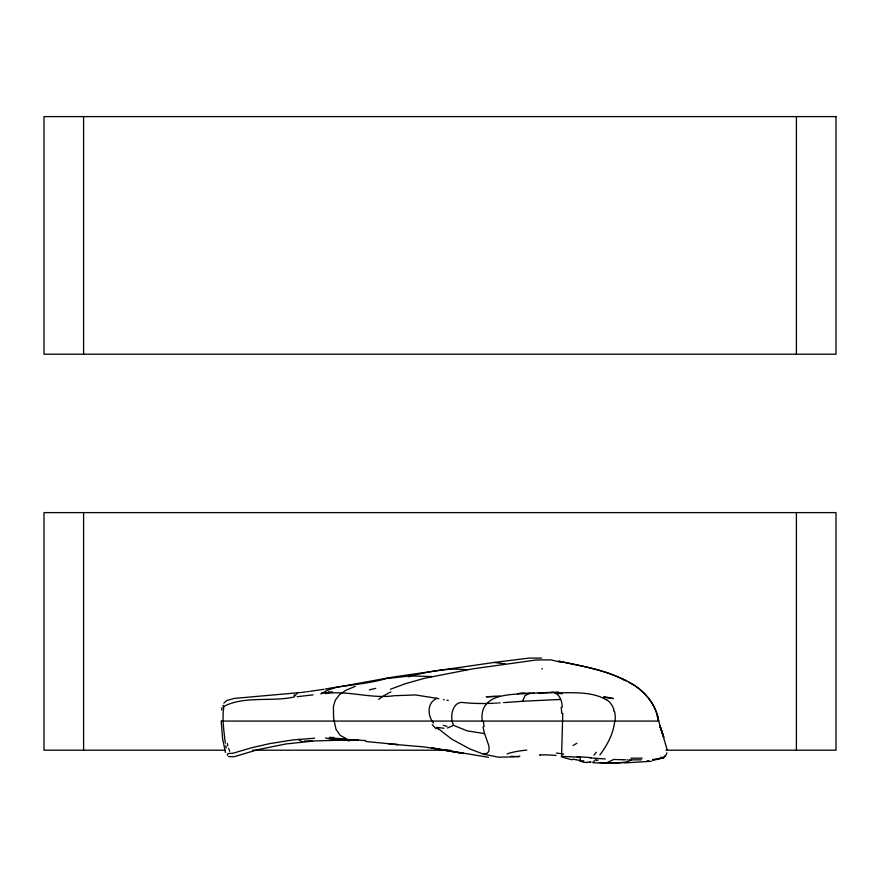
<?xml version="1.0" encoding="UTF-8"?>
<svg xmlns="http://www.w3.org/2000/svg" width="880" height="880" viewBox="0 0 880 880"><rect width="100%" height="100%" fill="white"/><g stroke="black" fill="none" stroke-linecap="round" stroke-linejoin="round"><path stroke-width="1.32" d="M665.632 755.656C658.812 761.442 666.853 755.601 666.886 752.84M614.702 721.072C613.525 733.59 607.332 745.041 599.863 754.93M579.502 760.331L579.557 761.035L581.713 761.376L580.316 759.99L580.195 757.251L562.375 756.382L561.605 755.161L562.771 713.328M221.595 710.017L222.101 707.311M294.085 697.026C271.425 702.075 244.816 695.607 223.949 706.343C221.793 718.113 223.993 731.104 225.291 743.116M505.01 702.537L522.533 701.25L524.953 695.717L529.452 693.341L558.393 692.043M227.381 755.458L227.964 753.478L232.903 753.258L251.548 747.758L269.335 743.699L292.82 739.937L314.578 738.21M294.415 696.432L297.495 692.934M223.806 703.142L226.754 700.491L234.597 698.39L300.751 692.516M597.003 758.384L592.68 762.597M320.859 693.99L327.261 690.294L336.556 687.313L392.612 677.116L494.153 662.442L529.034 658.086L541.64 658.108M447.403 728.024L453.508 725.318L467.049 730.829L484.583 733.623L489.027 746.339L488.884 751.465L487.025 753.214L483.516 754.171L469.788 748.902L451.693 739.134L438.35 728.706M453.42 725.373L452.386 722.007M662.838 758.186L652.597 759.495M663.102 757.856L652.608 760.496M438.856 698.698L437.008 698.324C426.789 702.581 427.405 715.737 433.565 723.096M325.127 689.084C346.478 684.97 368.368 684.255 389.158 677.721M390.39 689.282L405.361 683.694L424.6 678.271L472.615 668.866L536.393 659.978L550.858 659.868L560.34 662.112M355.234 686.356L346.137 690.162L339.592 694.573L335.401 699.985L333.41 706.321L333.597 718.058L335.995 729.278L340.186 735.372L346.918 738.991L330.341 738.034M409.904 676.06C428.494 671.979 447.557 667.381 466.708 669.823M593.483 762.795L605.935 763.092L613.811 759.418M605.99 763.092L623.832 762.454M623.579 762.498L615.087 763.213M323.752 689.304L310.178 691.295M387.508 678.48L406.846 676.28M309.034 691.46L307.34 691.68M306.218 691.834L301.829 692.384M313.06 694.859L297.198 696.685M651.42 761.277L624.338 762.916M516.318 756.657L519.838 756.294A59.466 23.683 71.6 0 1 518.408 756.657L511.016 756.338M514.47 756.844L498.553 757.207L483.516 754.171M325.182 693.572C348.139 690.283 370.788 698.885 393.723 695.783M394.735 695.695L415.371 694.947L437.008 698.324M499.95 696.003L486.222 696.773L495.055 696.542M551.507 692.329C558.855 691.955 562.276 700.799 562.221 707.091M522.533 701.25L560.637 699.446M503.58 702.636L504.152 702.603M499.598 702.9L500.159 702.856M497.904 702.999L498.465 702.966M496.793 703.065L495.132 703.153M411.774 675.961L431.86 676.544M494.032 703.208C483.406 703.769 472.736 703.604 462.154 702.427C453.673 701.987 450.439 713.933 452.177 721.072A22.495 21.78 30.5 0 0 452.452 721.985M524.689 693.308L530.024 693.231M534.006 693.165C514.657 694.892 478.676 691.207 482.229 721.072M648.813 760.76L647.229 760.815M538.263 693L552.167 692.681M358.061 739.695L314.677 740.938L285.923 743.952L258.28 749.562L234.036 756.723L228.58 756.58M613.701 763.257L608.509 763.279M346.302 739.992L357.687 739.959M539.429 755.007L540.419 754.996M365.607 740.597L349.019 739.53M345.664 740.003L333.465 739.673L325.545 737.979M641.366 759.825L631.081 759.858M554.037 692.659C571.714 693.187 591.14 690.69 606.947 700.117M221.463 721.072L658.68 721.072L667.106 749.518M225.06 750.2L44 750.2L44 512.6L836 512.6L836 750.2L665.929 750.2M252.527 750.2L450.296 750.2M630.454 759.847L629.53 759.847M628.012 759.825L627.121 759.814M625.669 759.792L623.392 759.748M622.842 759.737L621.467 759.704M620.928 759.693L618.519 759.616M443.828 728.277L437.063 727.375M617.991 759.594L616.671 759.55M609.345 763.158L599.434 762.531M616.154 759.528L614.339 759.451M388.872 744.029L397.859 744.601L365.893 741.51M605.297 758.945L590.161 757.911M394.647 744.414L424.38 746.955L463.672 753.5L431.695 747.89L488.433 757.284M590.7 762.454L587.004 762.124M494.175 662.442L505.131 663.938M590.898 761.739L590.062 761.651M583.847 760.936L582.549 760.76M603.57 697.29L613.338 698.566L604.054 696.63M579.007 760.254L576.796 759.891M448.305 700.469L446.941 700.227M576.059 759.759L572.902 759.165M443.487 699.6L444.18 699.721M558.448 661.1C581.119 665.984 604.692 669.603 625.438 680.515M559.405 661.276C581.999 666.215 605.495 669.845 626.109 680.9M302.313 741.862L298.232 739.343M629.068 682.484C644.259 689.854 655.941 704.198 658.614 721.072C655.798 701.492 640.442 686.675 622.93 679.162M223.003 705.32L223.762 706.574M663.223 735.625L659.956 726.088L663.784 737.253L659.956 726.088M484.583 733.623L482.944 726.979M225.456 752.422L222.596 738.771L221.21 721.072M613.624 709.709L614.152 711.645M657.668 717.453L657.327 716.111L658.581 721.072M226.215 747.967L225.742 745.679M796.4 116.6L796.4 354.2M796.4 512.6L796.4 750.2M83.6 116.6L83.6 354.2M83.6 512.6L83.6 750.2M556.336 693.594A29.403 8.833 -14 0 1 562.243 693.748M561.198 707.344A64.812 42.064 88.7 0 1 561.715 713.438M614.592 711.546A31.845 31.394 -68.4 0 1 615.109 721.116M607.057 699.952A19.316 18.139 -83.4 0 1 613.91 709.61M542.476 668.943A75.691 1.562 10.8 0 1 541.871 668.822M293.997 695.2A56.496 9.625 88.7 0 1 294.349 694.903M328.614 692.065A65.648 5.401 -10.6 0 1 332.475 691.856M321.387 693.077A61.567 3.311 -8.9 0 1 329.252 692.362M378.719 699.303A89.155 67.65 -76.8 0 1 390.918 691.878M369.336 689.865A91.905 21.648 -4.2 0 1 375.738 688.38M407.946 676.731A76.978 9.79 -11.7 0 1 409.816 676.599M408.243 675.796A74.448 9.845 -12 0 1 411.29 675.609M517.462 693.847A12.727 3.102 1 0 1 524.139 692.824M662.046 757.229A72.171 4.829 2.7 0 1 660.099 757.658M576.862 743.204A51.018 4.169 -35.7 0 1 573.111 745.547M572.22 759.77A35.684 10.978 7.4 0 1 561.242 756.712M556.336 753.093A32.769 17.259 3.9 0 1 563.651 754.094M540.298 754.897A44.132 12.122 5 0 1 556.094 755.447M507.089 753.896A65.252 14.828 4 0 1 526.757 750.101M304.205 741.092A59.884 4.422 -4.4 0 1 312.444 740.751M329.241 737.396A67.98 5.764 -5.1 0 1 333.806 737.528M349.382 740.894A48.367 27.5 63 0 1 347.259 740.542M631.444 759.957A24.222 23.903 84.8 0 1 623.821 762.366M598.235 759.99A14.157 1.045 -24.4 0 1 596.453 760.672M596.343 752.257A43.769 25.256 -51.7 0 1 593.923 755.216M577.082 756.723A34.21 1.133 4 0 1 591.052 757.647M582.274 761.629A11.946 4.598 6.2 0 1 581.625 761.508M587.037 762.586A22.605 7.942 6.6 0 1 582.615 762.014M438.196 728.981A58.52 44.704 90 0 1 436.887 727.661M436.139 728.75A46.915 38.753 -78.1 0 1 432.256 724.592M446.985 726.275A74.877 33.693 69.4 0 1 443.256 725.296M642.213 758.131A105.809 7.799 3.5 0 1 630.927 758.186M229.735 751.311A12.265 2.695 70.5 0 1 228.69 748.385M484.11 726.66A33.099 20.933 83.4 0 1 483.439 721.259M227.766 745.8A44.858 21.307 74.6 0 1 227.337 743.446M836 116.6L44 116.6L44 354.2L836 354.2L836 116.6"/></g></svg>
